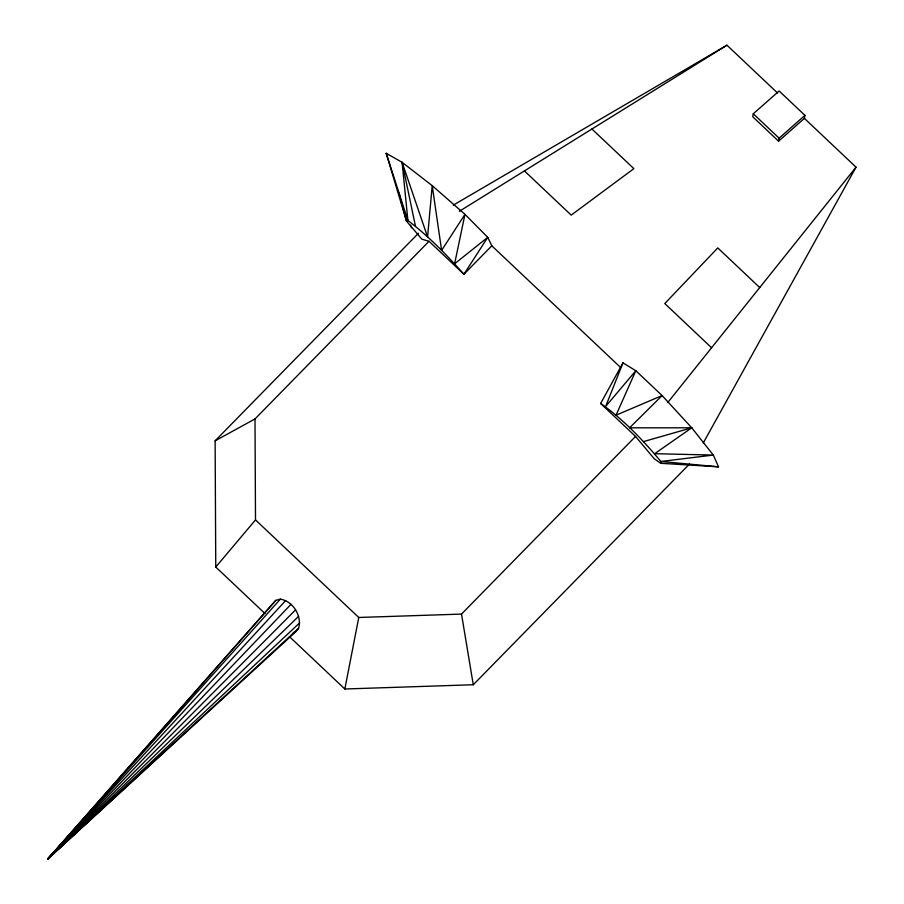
<?xml version="1.0" encoding="UTF-8"?>
<svg xmlns="http://www.w3.org/2000/svg" width="904" height="904" viewBox="0 0 904 904"><rect width="100%" height="100%" fill="white"/><g stroke="black" fill="none" stroke-linecap="round" stroke-linejoin="round"><path stroke-width="1.36" d="M660.734 463.311L660.869 461.481C642.993 440.18 623.444 419.445 600.64 403.455L622.969 362.854L635.817 370.73L662.112 395.568L691.752 427.807L713.324 455.062L718.522 466.826L660.734 463.311L654.202 458.723L635.546 436.429L600.64 403.455M753.292 113.78L752.749 116.785L778.57 141.182L804.39 118.379L804.933 115.373L779.124 90.976L753.292 113.78L779.112 138.176L778.57 141.182M689.436 464.091L473.278 684.746L344.842 688.995L358.764 617.477L255.504 519.913L254.996 418.947L429.016 241.289L463.921 274.274L491.81 245.798L487.753 237.334L464.961 214.338L432.214 185.648L402.099 162.313L386.211 153.296L406.484 221.096L421.874 239.187L429.016 241.289M298.58 628.348C302.23 616.053 293.043 601.171 280.342 599.137L275.799 600.346L47.968 858.8L295.54 631.952L298.58 628.348L47.968 858.8L275.799 600.346M622.969 362.854L605.646 406.461L635.817 370.73L616.031 415.196L662.112 395.568L629.591 427.807L691.752 427.807L654.677 453.695L713.324 455.062L660.869 461.481L718.522 466.826M703.233 443.039L856.031 167.161L804.39 118.379M667.807 402.483L856.031 167.161M264.94 613.488L215.762 567.034L255.504 519.913M280.342 599.137L47.968 858.8L81.066 828.075M69.597 834.697L47.968 858.8L299.653 622.879M71.472 832.607L75.235 828.414M77.111 826.312L95.914 805.362M107.192 792.785L110.017 789.644M112.83 786.503L116.593 782.31M285.687 600.516L47.968 858.8L61.235 846.133M63.28 842.268L47.968 858.8L298.591 616.381M291.043 604.29L47.968 858.8L57.992 848.856M58.726 847.647L47.968 858.8L295.574 609.861M215.762 567.034L215.129 440.824L418.45 233.266M358.764 617.477L461.515 614.087L635.546 436.429M66.003 840.889L68.003 838.901M63.28 844.189L68.376 839.307M71.439 836.392L74.501 833.465M83.134 826.154L100.717 809.837M104.853 805.995L114.164 797.351M119.328 792.548L122.435 789.667M126.571 785.825L130.707 781.983M141.047 772.389L144.154 769.507M162.765 752.218L164.833 750.297M779.112 138.176L804.933 115.373M459.277 211.344L726.952 45.2L777.564 93.033M453.243 205.174L726.952 45.2M215.129 440.824L254.996 418.947M643.456 441.615L691.752 427.807M293.28 632.563L295.54 631.952M400.732 199.637L406.484 221.096L407.907 220.519L402.099 162.313L427.569 236.916L432.214 185.648L441.615 250.397L464.961 214.338L454.622 263.776L487.753 237.334L463.921 274.274C446.745 254.928 428.575 236.159 407.907 220.519L386.211 153.296L387.488 155.804M591.928 129.012L633.874 168.652L571.204 215.129L524.422 170.912M759.733 287.562L717.776 247.922L664.79 303.552L711.584 347.757M491.81 245.798L620.37 367.273M289.529 636.721L344.842 688.995M410.642 225.119L411.501 227.797M398.935 192.936L400.009 196.959M402.099 162.313L415.478 226.203M461.515 614.087L473.278 684.746"/></g></svg>
